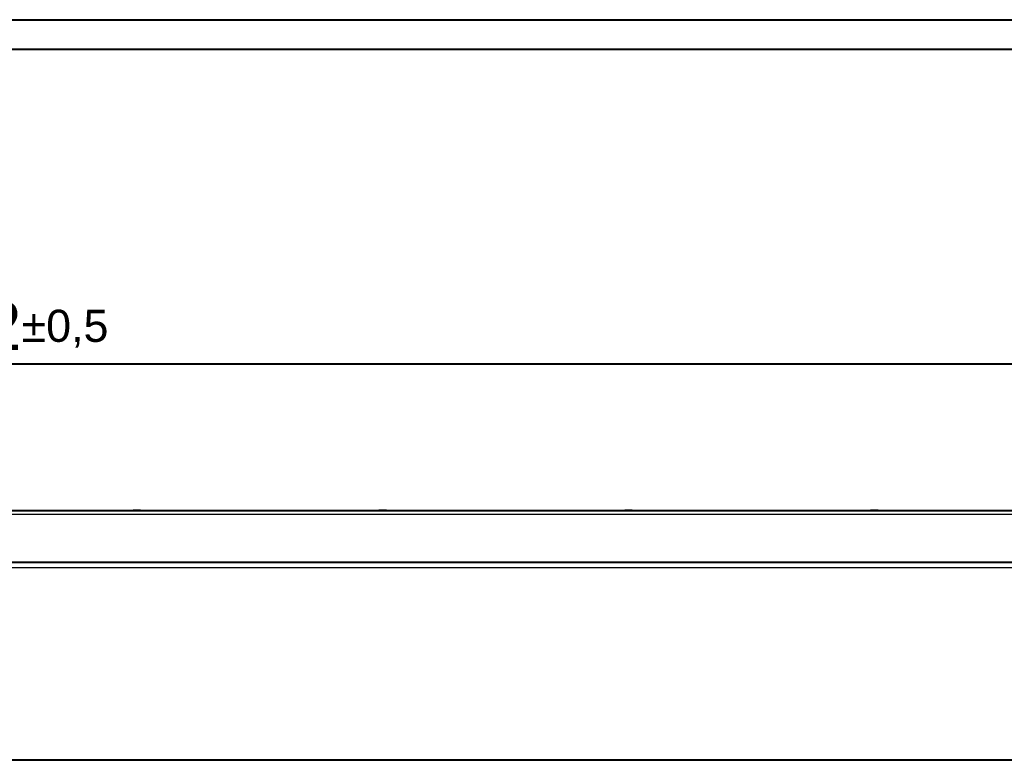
# Model space of a CAD drawing. Header units: millimetres. Extents: x 0 to 1486, y 0 to 1051.
# Drawn here: x 646.9 to 781.1, y 621.5 to 722.4 of the extents above; entities that cross this region are included whole.
import ezdxf

# ---------------------------------------------------------------- set-up
doc = ezdxf.new("R2010")
doc.units = ezdxf.units.MM
doc.header["$LTSCALE"] = 1.25
for name, color, linetype, lineweight, true_color in [('Bemaßungen(DIN)', 7, 'Continuous', 5, 0x262659), ('Sichtbare Kanten(DIN)', 7, 'Continuous', 25, 0x262659), ('Sichtbare tangentiale Kanten(DIN)', 7, 'Continuous', 15, 0x1a1a3e)]:
    doc.layers.add(name, color=color, linetype=linetype, lineweight=lineweight, true_color=true_color)
doc.styles.add('Aktuell-DINGroßer Text', font='arial.ttf')
doc.dimstyles.new('STANDARD-DIN', dxfattribs={"dimscale": 1.25, "dimtxt": 5.25, "dimasz": 2.5, "dimexe": 3.175, "dimexo": 0, "dimgap": 0.8, "dimtad": 1, "dimrnd": 1e-08, "dimtxsty": 'Aktuell-DINGroßer Text', "dimcen": 0.09, "dimdle": 10, "dimclrd": 256, "dimclre": 256, "dimclrt": 256, "dimazin": 2, "dimtfac": 0.666667, "dimtmove": 0, "dimatfit": 3, "dimfxl": 1, "dimtolj": 1, "dimlwd": 25, "dimlwe": 25, "dimarcsym": 0})

# ---------------------------------------------------------------- blocks, each defined once
blk = doc.blocks.new('*D10')
at = {"layer": 'Bemaßungen(DIN)', "color": 250, "linetype": 'Continuous', "lineweight": 25, "true_color": 0x3f3f3f, "transparency": 16777216}
for p, q in [((184.14, 650.51), (184.14, 679.48)), ((1106.14, 650.51), (1106.14, 679.48)), ((187.26, 675.51), (1103.01, 675.51))]:
    blk.add_line(p, q, dxfattribs=at)
at = {"layer": 'Bemaßungen(DIN)', "color": 250, "linetype": 'Continuous', "true_color": 0x3f3f3f, "transparency": 16777216}
for points in [[(187.26, 676.03), (187.26, 674.99), (184.14, 675.51)], [(1103.01, 676.03), (1103.01, 674.99), (1106.14, 675.51)]]:
    blk.add_solid(points, dxfattribs=at)
at = {"layer": 'Defpoints', "color": 0, "linetype": 'Continuous', "transparency": 16777216}
for p in [(1106.14, 675.51), (184.14, 650.51), (1106.14, 650.51)]:
    blk.add_point(p, dxfattribs=at)
at = {"layer": 'Bemaßungen(DIN)', "color": 179, "linetype": 'Continuous', "lineweight": 25, "true_color": 0x262659, "transparency": 16777216, "insert": (631.88, 683.96), "char_height": 6.5625, "attachment_point": 1, "style": 'Aktuell-DINGroßer Text'}
blk.add_mtext('\\A1;922{\\H4.375;±0,5}', dxfattribs=at)

msp = doc.modelspace()

# ---------------------------------------------------------------- linework, layer by layer
at = {"layer": 'Sichtbare Kanten(DIN)'}
for p, q in [((221.906, 722.364), (1068.371, 722.364)), ((192.095, 718.364), (1098.181, 718.364)), ((209.138, 655.506), (1081.138, 655.506)), ((663.388, 655.516), (662.388, 655.516)), ((662.388, 655.506), (662.388, 655.516)), ((662.788, 655.511), (662.988, 655.511)), ((662.788, 655.506), (662.788, 655.511)), ((662.988, 655.506), (662.988, 655.511)), ((663.388, 655.506), (663.388, 655.516)), ((696.888, 655.516), (695.888, 655.516)), ((695.888, 655.506), (695.888, 655.516)), ((696.288, 655.511), (696.488, 655.511)), ((696.288, 655.506), (696.288, 655.511)), ((696.488, 655.506), (696.488, 655.511)), ((696.888, 655.506), (696.888, 655.516)), ((730.388, 655.516), (729.388, 655.516)), ((729.388, 655.506), (729.388, 655.516)), ((729.788, 655.511), (729.988, 655.511)), ((729.788, 655.506), (729.788, 655.511)), ((729.988, 655.506), (729.988, 655.511)), ((730.388, 655.506), (730.388, 655.516)), ((763.888, 655.516), (762.888, 655.516)), ((762.888, 655.506), (762.888, 655.516)), ((763.288, 655.511), (763.488, 655.511)), ((763.288, 655.506), (763.288, 655.511)), ((763.488, 655.506), (763.488, 655.511)), ((763.888, 655.506), (763.888, 655.516)), ((192.095, 648.506), (1098.181, 648.506)), ((1068.371, 621.506), (221.906, 621.506))]:
    msp.add_line(p, q, dxfattribs=at)
at = {"layer": 'Sichtbare tangentiale Kanten(DIN)'}
for p, q in [((209.138, 655.006), (1081.138, 655.006)), ((210.273, 647.756), (1080.003, 647.756))]:
    msp.add_line(p, q, dxfattribs=at)

# ---------------------------------------------------------------- dimensions: what is measured, and where the dimension line sits
at = {"layer": 'Bemaßungen(DIN)', "color": 250, "linetype": 'Continuous', "lineweight": 25, "true_color": 0x3f3f3f}
dim = msp.add_linear_dim(base=(1106.138, 675.506), p1=(184.138, 650.506), p2=(1106.138, 650.506), angle=180, dimstyle='STANDARD-DIN', override={"dimgap": 0.8, "dimdec": 2, "dimtol": 1, "dimlim": 0, "dimtp": 0.5, "dimtm": 0.5, "dimtdec": 2, "dimtofl": 0, "dimatfit": 1}, dxfattribs=at)
dim.commit()
dim.dimension.update_dxf_attribs({"geometry": '*D10', "text_midpoint": (645.138, 675.506), "dimtype": 160})

doc.saveas('drawing.dxf')
